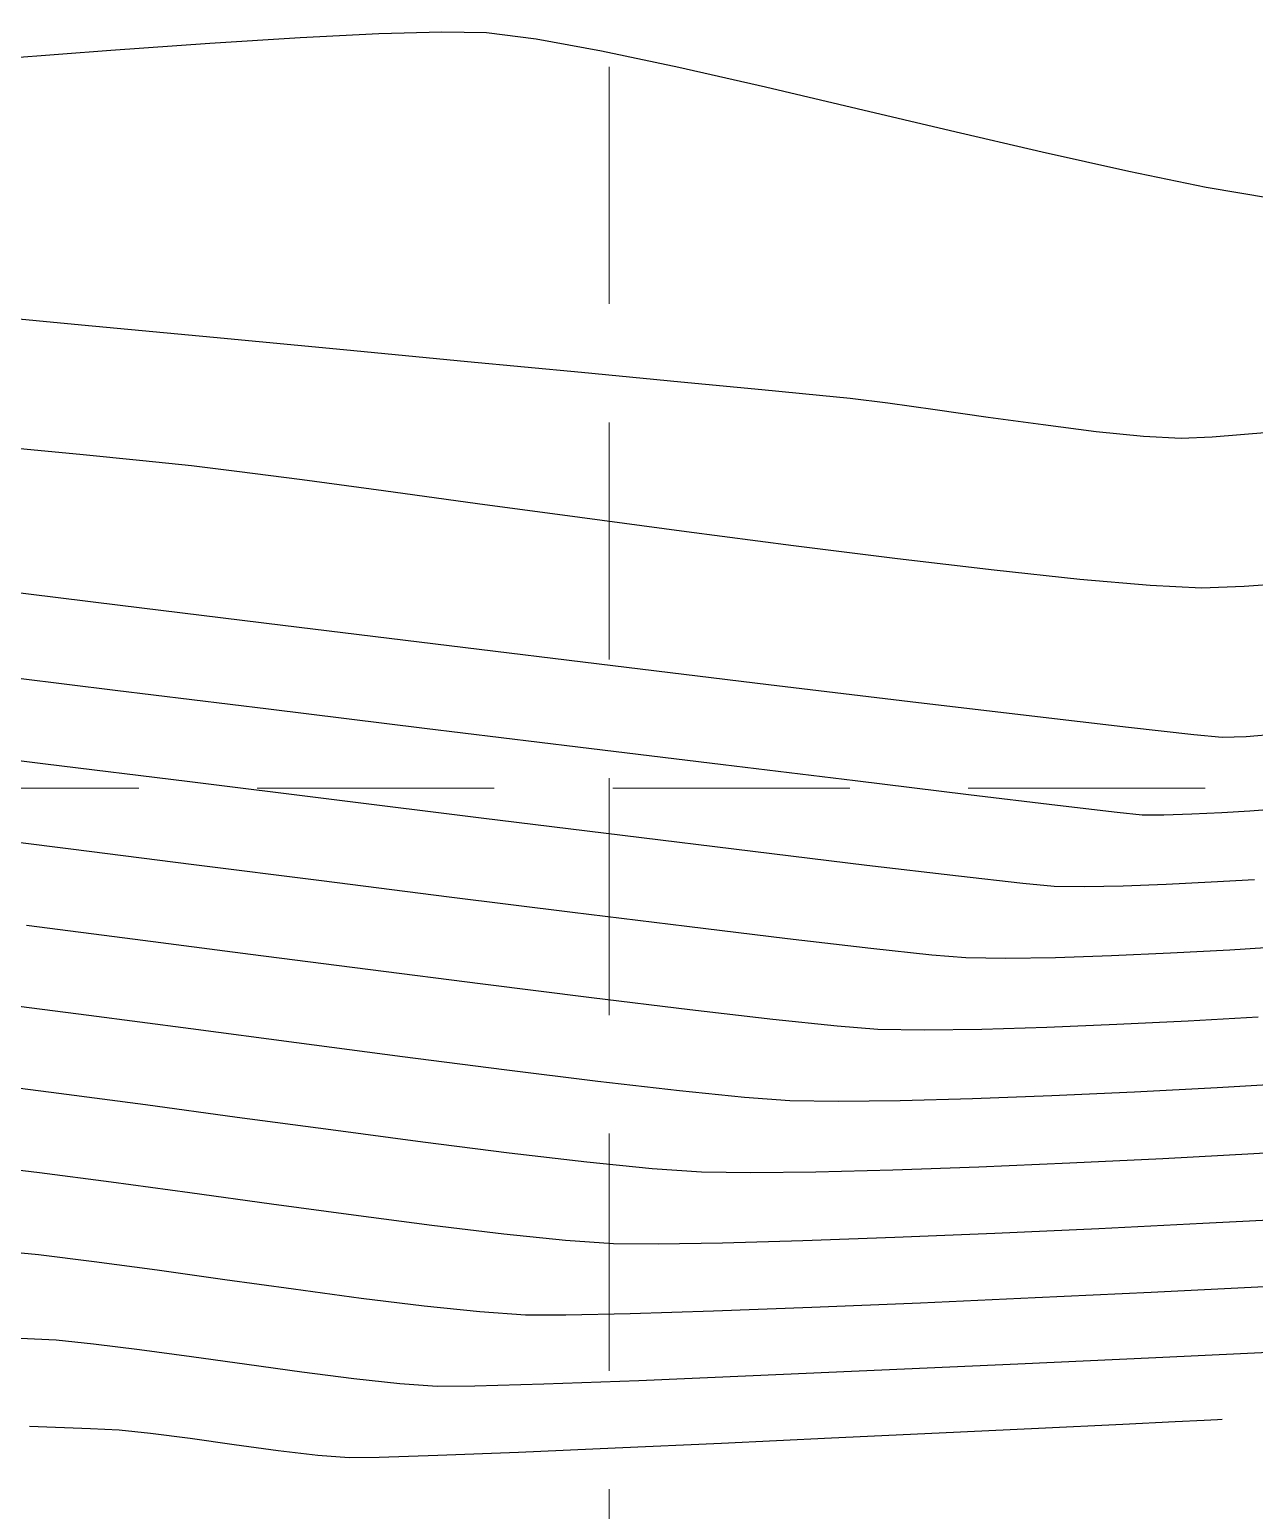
# Model space of a CAD drawing. Header units: inches. Extents: x 2547543 to 2548696, y 7125653 to 7126375.
# Drawn here: x 2547677.74 to 2547698.41, y 7125876.19 to 7125901.18 of the extents above; entities that cross this region are included whole.
import ezdxf

# ---------------------------------------------------------------- set-up
doc = ezdxf.new("R2010")
doc.units = ezdxf.units.IN
doc.header["$MEASUREMENT"] = 0
doc.linetypes.add('HIDDEN', pattern=[0.375, 0.25, -0.125])
for name, color, linetype in [('GRID', 254, 'HIDDEN'), ('V-TOPO-MAJR-E', 6, 'Continuous'), ('V-TOPO-MINR-E', 14, 'Continuous')]:
    doc.layers.add(name, color=color, linetype=linetype)

msp = doc.modelspace()

# ---------------------------------------------------------------- linework, layer by layer
at = {"layer": 'GRID', "color": 252, "linetype": 'HIDDEN', "lineweight": 0, "ltscale": 16}
for p, q in [((2547687.523132141, 7126356.547205457), (2547687.523132141, 7125726.296813901)), ((2547561.583313602, 7125888.376313471), (2548677.583313586, 7125888.376313471))]:
    msp.add_line(p, q, dxfattribs=at)
at = {"layer": 'V-TOPO-MAJR-E', "color": 35, "extrusion": (-0.1218908239618778, -0.9925435139246515, 0), "elevation": -7383296.072811997}
msp.add_lwpolyline([(1660101.750268911, 565.0000000000009), (1660099.132929716, 565.0000000000009)], dxfattribs=at)
at = {"layer": 'V-TOPO-MAJR-E', "color": 35, "extrusion": (-0.1216646587522531, -0.9925712623336916, 0), "elevation": -7382917.608547581}
msp.add_lwpolyline([(1661786.843752982, 565.0000000000009), (1661784.073050722, 565.0000000000009)], dxfattribs=at)
at = {"layer": 'V-TOPO-MAJR-E', "color": 35, "extrusion": (-0.1213702657217617, -0.9926073033171926, 0), "elevation": -7382424.412842289}
msp.add_lwpolyline([(1663979.303750603, 565.0000000000009), (1663976.47740062, 565.0000000000009)], dxfattribs=at)
at = {"layer": 'V-TOPO-MAJR-E', "color": 35, "extrusion": (-0.1209807310491141, -0.9926548557856462, 0), "elevation": -7381770.854965519}
msp.add_lwpolyline([(1666879.018266905, 565), (1666876.233984316, 565)], dxfattribs=at)
at = {"layer": 'V-TOPO-MAJR-E', "color": 35, "extrusion": (-0.1204483179818507, -0.9927195992299856, 0), "elevation": -7380875.787494604}
msp.add_lwpolyline([(1670840.526023593, 565.0000000000005), (1670837.881523144, 565.0000000000005)], dxfattribs=at)
at = {"layer": 'V-TOPO-MAJR-E', "color": 35, "extrusion": (-0.1196832565983589, -0.9928121262807034, 0), "elevation": -7379585.98569371}
msp.add_lwpolyline([(1676530.406645164, 565.0000000000005), (1676527.999640901, 565.0000000000005)], dxfattribs=at)
at = {"layer": 'V-TOPO-MAJR-E', "color": 35, "extrusion": (-0.1184972069274162, -0.9929543856343056, 0), "elevation": -7377578.020204457}
msp.add_lwpolyline([(1685346.570836822, 565.0000000000009), (1685344.499041337, 565.0000000000009)], dxfattribs=at)
at = {"layer": 'V-TOPO-MAJR-E', "color": 35, "extrusion": (-0.1164194459809228, -0.9932001372319151, 0), "elevation": -7374035.718491171}
msp.add_lwpolyline([(1700780.204844428, 565), (1700778.56596668, 565)], dxfattribs=at)
at = {"layer": 'V-TOPO-MAJR-E', "color": 35}
for points, elevation in [([(2547697.387151686, 7125889.274411275), (2547696.285843089, 7125889.398375167)], 565), ([(2547698.796847967, 7125889.28612703), (2547698.274774565, 7125889.243526474)], 565), ([(2547697.865075073, 7125889.22940934), (2547697.387151686, 7125889.274411275)], 565), ([(2547698.274774565, 7125889.243526474), (2547697.865075073, 7125889.22940934)], 565), ([(2547691.383925614, 7125883.089419865), (2547690.568670397, 7125883.101698054)], 570), ([(2547692.431490993, 7125883.102182385), (2547691.383925614, 7125883.089419865)], 570), ([(2547694.991194715, 7125883.186389103), (2547693.653277153, 7125883.135875501)], 570), ([(2547679.25411049, 7125877.545177815), (2547678.76810531, 7125877.568277051)], 575), ([(2547694.766002449, 7125877.573356161), (2547693.094049661, 7125877.493536148)], 575), ([(2547697.563263328, 7125877.707113071), (2547697.077171216, 7125877.684109114)], 575), ([(2547697.78896139, 7125877.717553092), (2547697.563263328, 7125877.707113071)], 575), ([(2547680.451780087, 7125877.400607062), (2547679.781448575, 7125877.489276275)], 575), ([(2547691.276562726, 7125877.407647744), (2547689.417426419, 7125877.321214356)], 575), ([(2547682.605700695, 7125877.115962635), (2547681.935409596, 7125877.196153317)], 575), ([(2547683.132971426, 7125877.074191982), (2547682.605700695, 7125877.115962635)], 575), ([(2547683.64208297, 7125877.080499151), (2547683.132971426, 7125877.074191982)], 575), ([(2547687.620525516, 7125877.239759393), (2547685.989744789, 7125877.168806265)], 575)]:
    msp.add_lwpolyline(points, dxfattribs=dict(at, elevation=elevation))
at = {"layer": 'V-TOPO-MAJR-E', "color": 35, "extrusion": (-0.128630015132933, -0.9916926536013573, 0), "elevation": -7394395.303856059}
msp.add_lwpolyline([(1609911.655916758, 570.0000000000009), (1609910.061662324, 570.0000000000009)], dxfattribs=at)
at = {"layer": 'V-TOPO-MAJR-E', "color": 35, "extrusion": (-0.1303286566355507, -0.991470847407816, 0), "elevation": -7397142.331377042}
msp.add_lwpolyline([(1597243.97430867, 570), (1597242.241770142, 570)], dxfattribs=at)
at = {"layer": 'V-TOPO-MAJR-E', "color": 35, "extrusion": (-0.1305750526224268, -0.9914384275549595, 0), "elevation": -7397539.049497224}
msp.add_lwpolyline([(1595407.391135904, 570.0000000000009), (1595405.589585079, 570.0000000000009)], dxfattribs=at)
at = {"layer": 'V-TOPO-MAJR-E', "color": 35, "extrusion": (-0.1295646920415084, -0.9915709710233499, 0), "elevation": -7395909.461174491}
msp.add_lwpolyline([(1602946.583444049, 570), (1602944.782154697, 570)], dxfattribs=at)
at = {"layer": 'V-TOPO-MAJR-E', "color": 35, "extrusion": (-0.1271752169430049, -0.9918802670662925, 0), "elevation": -7392025.8412972}
msp.add_lwpolyline([(1620763.425799053, 570.0000000000009), (1620761.694037627, 570.0000000000009)], dxfattribs=at)
at = {"layer": 'V-TOPO-MAJR-E', "color": 35, "extrusion": (-0.1229128151318436, -0.9924174725771234, 0), "elevation": -7384994.644896707}
msp.add_lwpolyline([(1652507.028881238, 570.0000000000009), (1652505.435894393, 570.0000000000009)], dxfattribs=at)
at = {"layer": 'V-TOPO-MAJR-E', "color": 35, "extrusion": (-0.1155713563851648, -0.9932991802993161, 0), "elevation": -7372573.849907257}
msp.add_lwpolyline([(1707069.108716846, 570), (1707067.723705924, 570)], dxfattribs=at)
at = {"layer": 'V-TOPO-MAJR-E', "color": 35, "extrusion": (0.0513852915896582, -0.9986789032558192, 0), "elevation": -6985555.146716765}
msp.add_lwpolyline([(2910497.620126092, 570), (2910496.222367295, 570)], dxfattribs=at)
at = {"layer": 'V-TOPO-MAJR-E', "color": 35, "extrusion": (0.05695315068785011, -0.9983768520086627, 0), "elevation": -6969217.542491542}
msp.add_lwpolyline([(2949405.339067676, 570), (2949403.999117258, 570)], dxfattribs=at)
at = {"layer": 'V-TOPO-MAJR-E', "color": 35, "extrusion": (-0.1020303620714832, -0.9947812851152569, 0), "elevation": -7348636.917533921}
msp.add_lwpolyline([(1807337.703198581, 570.0000000000005), (1807336.595249823, 570.0000000000005)], dxfattribs=at)
at = {"layer": 'V-TOPO-MAJR-E', "color": 35, "extrusion": (-0.07180536806726835, -0.9974186629077703, 0), "elevation": -7290426.654337634}
msp.add_lwpolyline([(2029437.461584209, 570), (2029436.699399349, 570)], dxfattribs=at)
at = {"layer": 'V-TOPO-MAJR-E', "color": 35, "extrusion": (0.02756645389918411, -0.9996199730994895, 0), "elevation": -7052944.228951669}
msp.add_lwpolyline([(2743160.790110734, 570.0000000000005), (2743159.567860085, 570.0000000000005)], dxfattribs=at)
at = {"layer": 'V-TOPO-MAJR-E', "color": 35, "extrusion": (0.04524431432147159, -0.9989759516733023, 0), "elevation": -7003317.224658988}
msp.add_lwpolyline([(2867493.124495701, 570.0000000000009), (2867491.727105124, 570.0000000000009)], dxfattribs=at)
at = {"layer": 'V-TOPO-MAJR-E', "color": 35, "extrusion": (-0.03770075553853422, -0.9992890738078867, 0), "elevation": -7216861.009699021}
msp.add_lwpolyline([(2277216.588340836, 575.0000000000005), (2277215.559728957, 575.0000000000005)], dxfattribs=at)
at = {"layer": 'V-TOPO-MAJR-E', "color": 35, "extrusion": (-0.1054163698291164, -0.9944281718515677, 0), "elevation": -7354740.478546593}
msp.add_lwpolyline([(1782300.410762585, 575.0000000000009), (1782299.880469799, 575.0000000000009)], dxfattribs=at)
at = {"layer": 'V-TOPO-MAJR-E', "color": 35, "extrusion": (0.04790737993508667, -0.9988517822719022, 0), "elevation": -6995642.133284672}
msp.add_lwpolyline([(2886153.006153154, 575.0000000000009), (2886151.581984031, 575.0000000000009)], dxfattribs=at)
at = {"layer": 'V-TOPO-MAJR-E', "color": 35, "extrusion": (0.04779930927936912, -0.9988569597456961, 0), "elevation": -6995954.358527083}
msp.add_lwpolyline([(2885396.988165924, 575.0000000000005), (2885396.098514115, 575.0000000000005)], dxfattribs=at)
at = {"layer": 'V-TOPO-MAJR-E', "color": 35, "extrusion": (0.04471474549537007, -0.9989997955631844, 0), "elevation": -7004830.724811268}
msp.add_lwpolyline([(2863781.459828458, 575.0000000000005), (2863781.378900721, 575.0000000000005)], dxfattribs=at)
at = {"layer": 'V-TOPO-MAJR-E', "color": 35, "extrusion": (-0.1383662553419462, -0.9903811283453695, 0), "elevation": -7409847.504384678}
msp.add_lwpolyline([(1537194.417575879, 575), (1537193.668549602, 575)], dxfattribs=at)
at = {"layer": 'V-TOPO-MAJR-E', "color": 35, "extrusion": (-0.1346648842727372, -0.9908911993472395, 0), "elevation": -7404052.294293186}
msp.add_lwpolyline([(1564870.180571589, 575.0000000000009), (1564869.431944475, 575.0000000000009)], dxfattribs=at)
at = {"layer": 'V-TOPO-MAJR-E', "color": 35, "extrusion": (0.04528430083148492, -0.9989741398545828, 0), "elevation": -7003196.833665463}
msp.add_lwpolyline([(2867766.216692307, 575), (2867764.417946142, 575)], dxfattribs=at)
at = {"layer": 'V-TOPO-MAJR-E', "color": 35, "extrusion": (0.04720400479601183, -0.9988852696537367, 0), "elevation": -6997672.744620064}
msp.add_lwpolyline([(2881223.058625432, 575.0000000000009), (2881221.239110228, 575.0000000000009)], dxfattribs=at)
at = {"layer": 'V-TOPO-MAJR-E', "color": 35, "extrusion": (0.03380345132835978, -0.9994285000330395, 0), "elevation": -7035684.14198787}
msp.add_lwpolyline([(2787107.867478596, 575), (2787106.880028223, 575)], dxfattribs=at)
at = {"layer": 'V-TOPO-MAJR-E', "color": 35, "extrusion": (0.04033228042510065, -0.9991863225423531, 0), "elevation": -7017325.017414563}
msp.add_lwpolyline([(2833015.871332888, 575.0000000000009), (2833014.509448981, 575.0000000000009)], dxfattribs=at)
at = {"layer": 'V-TOPO-MINR-E', "color": 35, "extrusion": (0.06320931689325898, -0.998000291712326, 0), "elevation": -6950614.063044015}
msp.add_lwpolyline([(2993009.494269546, 563.0000000000009), (2993011.024051168, 563.0000000000009)], dxfattribs=at)
at = {"layer": 'V-TOPO-MINR-E', "color": 35, "extrusion": (0.0504731197620444, -0.9987254198134171, 0), "elevation": -6988229.038241968}
msp.add_lwpolyline([(2904101.539641616, 563.0000000000005), (2904102.86596965, 563.0000000000005)], dxfattribs=at)
at = {"layer": 'V-TOPO-MINR-E', "color": 35}
for points, elevation in [([(2547683.632825103, 7125901.111725899), (2547684.699395644, 7125901.14125234)], 563), ([(2547684.699395644, 7125901.14125234), (2547685.451917203, 7125901.125696374)], 563), ([(2547687.389635494, 7125900.819348312), (2547688.700056773, 7125900.541567523)], 563), ([(2547688.700056773, 7125900.541567523), (2547690.158939064, 7125900.210128112)], 563), ([(2547696.290372189, 7125898.788972493), (2547697.600029918, 7125898.520131158)], 563), ([(2547697.600029918, 7125898.520131158), (2547698.701536811, 7125898.329987673)], 563), ([(2547683.038477101, 7125895.771006121), (2547680.842953799, 7125895.979519485)], 563), ([(2547688.733095178, 7125895.229168414), (2547687.054898606, 7125895.389238055)], 563), ([(2547690.096147876, 7125895.098431744), (2547688.733095178, 7125895.229168414)], 563), ([(2547691.591418387, 7125894.951327436), (2547691.072705884, 7125895.003620572)], 563), ([(2547695.742914876, 7125894.392338816), (2547694.847549073, 7125894.505181532)], 563), ([(2547696.540641608, 7125894.310664563), (2547695.742914876, 7125894.392338816)], 563), ([(2547697.175643105, 7125894.27600425), (2547696.540641608, 7125894.310664563)], 563), ([(2547698.652888528, 7125894.377326192), (2547697.700228637, 7125894.301143236)], 563), ([(2547683.715570384, 7125893.391816654), (2547682.339722443, 7125893.577545911)], 564), ([(2547696.651786175, 7125891.794904516), (2547695.462947211, 7125891.898730467)], 564), ([(2547699.485943328, 7125891.869560905), (2547698.239061885, 7125891.7806855)], 564), ([(2547678.009880729, 7125888.783888687), (2547675.808153289, 7125889.056918426)], 567), ([(2547680.397667709, 7125888.487194059), (2547678.009880729, 7125888.783888687)], 567), ([(2547685.35915305, 7125887.871360159), (2547682.878447419, 7125888.178972049)], 567), ([(2547687.74671779, 7125887.576495897), (2547685.35915305, 7125887.871360159)], 567), ([(2547696.517229574, 7125887.923702912), (2547696.096913069, 7125887.968024411)], 566), ([(2547696.88349201, 7125887.922445898), (2547696.517229574, 7125887.923702912)], 566), ([(2547697.86264345, 7125887.962086687), (2547697.355463088, 7125887.937159223)], 566), ([(2547698.334533733, 7125887.991472089), (2547697.86264345, 7125887.962086687)], 566), ([(2547698.700634575, 7125888.019559228), (2547698.334533733, 7125887.991472089)], 566), ([(2547680.513464569, 7125887.082974905), (2547678.434241465, 7125887.345712885)], 568), ([(2547684.821827423, 7125886.539501319), (2547682.667675162, 7125886.810776601)], 568), ([(2547698.41155113, 7125886.832725511), (2547697.68184591, 7125886.789865058)], 567), ([(2547686.90087553, 7125886.279532406), (2547684.821827423, 7125886.539501319)], 568), ([(2547695.03008978, 7125886.718201698), (2547694.504231644, 7125886.767265238)], 567), ([(2547695.545971524, 7125886.712414527), (2547695.03008978, 7125886.718201698)], 567), ([(2547688.829773661, 7125886.041253206), (2547686.90087553, 7125886.279532406)], 568), ([(2547679.523904745, 7125885.821699006), (2547677.688366127, 7125886.057885983)], 569), ([(2547683.445896327, 7125885.315736477), (2547681.466985996, 7125885.570713713)], 569), ([(2547692.965109978, 7125885.560387361), (2547691.936936707, 7125885.671297339)], 568), ([(2547695.998251782, 7125885.547322782), (2547695.052775186, 7125885.516336442)], 568), ([(2547697.997991674, 7125885.645395794), (2547696.998146698, 7125885.591824992)], 568), ([(2547698.943318453, 7125885.703587912), (2547697.997991674, 7125885.645395794)], 568), ([(2547694.216185168, 7125885.50331325), (2547693.542949986, 7125885.512700483)], 568), ([(2547687.224350031, 7125884.837031681), (2547685.388922189, 7125885.067573676)], 569), ([(2547691.367909934, 7125884.359194288), (2547690.285557454, 7125884.472035612)], 569), ([(2547693.808850164, 7125884.306654835), (2547692.839979384, 7125884.294789611)], 569), ([(2547694.909635738, 7125884.338567355), (2547693.808850164, 7125884.306654835)], 569), ([(2547696.089549308, 7125884.386299582), (2547694.909635738, 7125884.338567355)], 569), ([(2547678.233991964, 7125883.226889587), (2547676.922865369, 7125883.395472019)], 571), ([(2547679.694685924, 7125883.031924956), (2547678.233991964, 7125883.226889587)], 571), ([(2547681.245115117, 7125882.822098671), (2547679.694685924, 7125883.031924956)], 571), ([(2547682.825447407, 7125882.608931279), (2547681.245115117, 7125882.822098671)], 571), ([(2547684.375850658, 7125882.403943327), (2547682.825447407, 7125882.608931279)], 571), ([(2547685.836492739, 7125882.21865536), (2547684.375850658, 7125882.403943327)], 571), ([(2547687.147541513, 7125882.064587926), (2547685.836492739, 7125882.21865536)], 571), ([(2547695.297763515, 7125882.048920405), (2547693.759527499, 7125881.98340185)], 571), ([(2547698.403614283, 7125882.205283874), (2547696.865464129, 7125882.124173195)], 571), ([(2547679.118121431, 7125881.728051245), (2547677.907174976, 7125881.886908796)], 572), ([(2547691.007509498, 7125881.897072814), (2547689.911757633, 7125881.884015023)], 571), ([(2547692.30977114, 7125881.931493871), (2547691.007509498, 7125881.897072814)], 571), ([(2547680.443008336, 7125881.547705411), (2547679.118121431, 7125881.728051245)], 572), ([(2547684.531545966, 7125880.998509486), (2547683.206697183, 7125881.170857402)], 572), ([(2547694.032873179, 7125880.864023017), (2547692.345775687, 7125880.794451156)], 572), ([(2547695.786138933, 7125880.943357126), (2547694.032873179, 7125880.864023017)], 572), ([(2547687.594390809, 7125880.690695625), (2547686.782369358, 7125880.746351468)], 572), ([(2547688.349154017, 7125880.682763775), (2547687.594390809, 7125880.690695625)], 572), ([(2547690.79161258, 7125880.738487013), (2547689.437149982, 7125880.699976061)], 572), ([(2547678.83095244, 7125880.384818099), (2547677.889956841, 7125880.500500048)], 573), ([(2547681.033127862, 7125880.082693898), (2547679.895097947, 7125880.241473816)], 573), ([(2547683.33377891, 7125879.767733976), (2547682.195776683, 7125879.920705051)], 573), ([(2547685.338781577, 7125879.537751953), (2547684.397869042, 7125879.636007376)], 573), ([(2547689.284029889, 7125879.549600571), (2547687.876049965, 7125879.504725601)], 573), ([(2547686.792327226, 7125879.481888451), (2547686.107251015, 7125879.485194411)], 573), ([(2547687.876049965, 7125879.504725601), (2547686.792327226, 7125879.481888451)], 573), ([(2547679.595815332, 7125878.899460254), (2547678.816749905, 7125878.99745581)], 574), ([(2547680.474915966, 7125878.779199466), (2547679.595815332, 7125878.899460254)], 574), ([(2547699.006953959, 7125878.873169609), (2547696.748664852, 7125878.766123503)], 574), ([(2547681.404027922, 7125878.649124193), (2547680.474915966, 7125878.779199466)], 574), ([(2547682.333127311, 7125878.521685182), (2547681.404027922, 7125878.649124193)], 574), ([(2547696.748664852, 7125878.766123503), (2547694.419900149, 7125878.657890254)], 574), ([(2547683.212190248, 7125878.409333182), (2547682.333127311, 7125878.521685182)], 574), ([(2547683.991192847, 7125878.324518937), (2547683.212190248, 7125878.409333182)], 574), ([(2547686.418937807, 7125878.318847414), (2547685.251934448, 7125878.28399964)], 574), ([(2547688.020178679, 7125878.378948442), (2547686.418937807, 7125878.318847414)], 574), ([(2547689.954714441, 7125878.459014644), (2547688.020178679, 7125878.378948442)], 574)]:
    msp.add_lwpolyline(points, dxfattribs=dict(at, elevation=elevation))
at = {"layer": 'V-TOPO-MINR-E', "color": 35, "extrusion": (-0.1239015395185813, -0.9922945170184735, 0), "elevation": -7386654.765545916}
msp.add_lwpolyline([(1645144.1850942, 563), (1645145.026773074, 563)], dxfattribs=at)
at = {"layer": 'V-TOPO-MINR-E', "color": 35, "extrusion": (-0.1802701918763503, -0.9836171297414781, 0), "elevation": -7468430.205320384}
msp.add_lwpolyline([(1221360.328787733, 563.0000000000005), (1221361.449676062, 563.0000000000005)], dxfattribs=at)
at = {"layer": 'V-TOPO-MINR-E', "color": 35, "extrusion": (0.0753443725479917, -0.9971575730672406, 0), "elevation": -6913692.692970024}
msp.add_lwpolyline([(3077332.275776295, 563.0000000000005), (3077334.043748097, 563.0000000000005)], dxfattribs=at)
at = {"layer": 'V-TOPO-MINR-E', "color": 35, "extrusion": (0.07082969654600452, -0.9974884230341728, 0), "elevation": -6927552.242756298}
msp.add_lwpolyline([(3046005.809830356, 563), (3046007.486867853, 563)], dxfattribs=at)
at = {"layer": 'V-TOPO-MINR-E', "color": 35, "extrusion": (-0.2283389933675034, -0.9735816884616901, 0), "elevation": -7519382.964690484}
msp.add_lwpolyline([(853263.6057991919, 563.0000000000009), (853265.1957099454, 563.0000000000009)], dxfattribs=at)
at = {"layer": 'V-TOPO-MINR-E', "color": 35, "extrusion": (0.2298590201825042, 0.9732239366357258, 0), "elevation": 7520706.22071931}
msp.add_lwpolyline([(-841522.1955012404, 563), (-841523.8164009457, 563)], dxfattribs=at)
at = {"layer": 'V-TOPO-MINR-E', "color": 35, "extrusion": (-0.2265967152188448, -0.9739886696733334, 0), "elevation": -7517844.279022735}
msp.add_lwpolyline([(866718.9788514103, 563), (866720.5678365056, 563)], dxfattribs=at)
at = {"layer": 'V-TOPO-MINR-E', "color": 35, "extrusion": (-0.2178211790366198, -0.9759886956123502, 0), "elevation": -7509738.873910982}
msp.add_lwpolyline([(934349.6090949634, 563), (934351.1033471662, 563)], dxfattribs=at)
at = {"layer": 'V-TOPO-MINR-E', "color": 35, "extrusion": (-0.09475465195691252, -0.9955006559176767, 0), "elevation": -7335238.73285476}
msp.add_lwpolyline([(1861003.921518833, 563.0000000000009), (1861001.727995707, 563.0000000000009)], dxfattribs=at)
at = {"layer": 'V-TOPO-MINR-E', "color": 35, "extrusion": (-0.09460794862970145, -0.9955146086603047, 0), "elevation": -7334964.405720429}
msp.add_lwpolyline([(1862087.096593531, 563.0000000000005), (1862084.861303465, 563.0000000000005)], dxfattribs=at)
at = {"layer": 'V-TOPO-MINR-E', "color": 35, "extrusion": (-0.094568048954802, -0.9955183996877618, 0), "elevation": -7334889.768597825}
msp.add_lwpolyline([(1862385.385117592, 563), (1862383.281257055, 563)], dxfattribs=at)
at = {"layer": 'V-TOPO-MINR-E', "color": 35, "extrusion": (-0.09468767000574634, -0.9955070291810515, 0), "elevation": -7335113.50032748}
msp.add_lwpolyline([(1861505.940193491, 563), (1861504.009529443, 563)], dxfattribs=at)
at = {"layer": 'V-TOPO-MINR-E', "color": 35, "extrusion": (-0.09663272880513392, -0.9953201071633556, 0), "elevation": -7338736.919146501}
msp.add_lwpolyline([(1847173.47212602, 563.0000000000009), (1847172.490976337, 563.0000000000009)], dxfattribs=at)
at = {"layer": 'V-TOPO-MINR-E', "color": 35, "extrusion": (-0.1235411769233291, -0.9923394467642607, 0), "elevation": -7386051.471342005}
msp.add_lwpolyline([(1647834.055398019, 563.0000000000009), (1647833.415435081, 563.0000000000009)], dxfattribs=at)
at = {"layer": 'V-TOPO-MINR-E', "color": 35, "extrusion": (-0.1381461461937801, -0.9904118548825065, 0), "elevation": -7409524.620914286}
msp.add_lwpolyline([(1538850.474400339, 563.0000000000009), (1538849.668911147, 563.0000000000009)], dxfattribs=at)
at = {"layer": 'V-TOPO-MINR-E', "color": 35, "extrusion": (-0.1411298695281517, -0.989991090832118, 0), "elevation": -7414127.911697259}
msp.add_lwpolyline([(1516517.702725565, 563), (1516516.798287668, 563)], dxfattribs=at)
at = {"layer": 'V-TOPO-MINR-E', "color": 35, "extrusion": (-0.1368227289706698, -0.9905955485651138, 0), "elevation": -7407461.93800361}
msp.add_lwpolyline([(1548750.84252835, 563), (1548749.905800224, 563)], dxfattribs=at)
at = {"layer": 'V-TOPO-MINR-E', "color": 35, "extrusion": (0.04786668303362739, -0.9988537333640788, 0), "elevation": -6995776.287972392}
msp.add_lwpolyline([(2885870.283200406, 563.0000000000005), (2885869.75801287, 563.0000000000005)], dxfattribs=at)
at = {"layer": 'V-TOPO-MINR-E', "color": 35, "extrusion": (-0.09556033354532505, -0.9954236397899673, 0), "elevation": -7336740.362314885}
msp.add_lwpolyline([(1855066.68390632, 564.0000000000005), (1855065.435889277, 564.0000000000005)], dxfattribs=at)
at = {"layer": 'V-TOPO-MINR-E', "color": 35, "extrusion": (-0.09816135406500247, -0.9951705123083808, 0), "elevation": -7341563.166993019}
msp.add_lwpolyline([(1835888.268344277, 564.0000000000005), (1835887.199914799, 564.0000000000005)], dxfattribs=at)
at = {"layer": 'V-TOPO-MINR-E', "color": 35, "extrusion": (-0.1032341688459492, -0.9946570797931747, 0), "elevation": -7350828.408350512}
msp.add_lwpolyline([(1798432.695869639, 564.0000000000005), (1798431.866871754, 564.0000000000005)], dxfattribs=at)
at = {"layer": 'V-TOPO-MINR-E', "color": 35, "extrusion": (-0.119739224427342, -0.9928053777722695, 0), "elevation": -7379682.984210105}
msp.add_lwpolyline([(1676102.645689978, 564.0000000000009), (1676101.877317036, 564.0000000000009)], dxfattribs=at)
at = {"layer": 'V-TOPO-MINR-E', "color": 35, "extrusion": (-0.1300415016919053, -0.991508551570643, 0), "elevation": -7396688.857010551}
msp.add_lwpolyline([(1599386.924799533, 564.0000000000009), (1599385.813024821, 564.0000000000009)], dxfattribs=at)
at = {"layer": 'V-TOPO-MINR-E', "color": 35, "extrusion": (-0.1348338409849893, -0.9908682229869089, 0), "elevation": -7404335.303328792}
msp.add_lwpolyline([(1563608.85749031, 564), (1563607.259511719, 564)], dxfattribs=at)
at = {"layer": 'V-TOPO-MINR-E', "color": 35, "extrusion": (-0.1342973750650011, -0.9909410754684914, 0), "elevation": -7403487.695992437}
msp.add_lwpolyline([(1567619.002243189, 564.0000000000005), (1567617.261525222, 564.0000000000005)], dxfattribs=at)
at = {"layer": 'V-TOPO-MINR-E', "color": 35, "extrusion": (-0.1324852991003523, -0.9911849703876116, 0), "elevation": -7400609.06265386}
msp.add_lwpolyline([(1581154.846040794, 564.0000000000009), (1581153.029491739, 564.0000000000009)], dxfattribs=at)
at = {"layer": 'V-TOPO-MINR-E', "color": 35, "extrusion": (-0.1293563859937285, -0.9915981673050035, 0), "elevation": -7395581.962597563}
msp.add_lwpolyline([(1604505.667766134, 564.0000000000009), (1604503.842280944, 564.0000000000009)], dxfattribs=at)
at = {"layer": 'V-TOPO-MINR-E', "color": 35, "extrusion": (-0.1245735147320866, -0.9922103806286722, 0), "elevation": -7387759.252588409}
msp.add_lwpolyline([(1640149.391757768, 564.0000000000005), (1640147.62420533, 564.0000000000005)], dxfattribs=at)
at = {"layer": 'V-TOPO-MINR-E', "color": 35, "extrusion": (-0.1173741275317958, -0.9930877676148014, 0), "elevation": -7375669.593738112}
msp.add_lwpolyline([(1693688.404127376, 564), (1693686.761327517, 564)], dxfattribs=at)
at = {"layer": 'V-TOPO-MINR-E', "color": 35, "extrusion": (-0.1061333129456802, -0.9943519094783166, 0), "elevation": -7356039.576097975}
msp.add_lwpolyline([(1777011.333445756, 564.0000000000009), (1777009.882119056, 564.0000000000009)], dxfattribs=at)
at = {"layer": 'V-TOPO-MINR-E', "color": 35, "extrusion": (-0.04852558601136753, -0.9988219398382545, 0), "elevation": -7241125.538671156}
msp.add_lwpolyline([(2198908.106252509, 564.0000000000009), (2198907.236655158, 564.0000000000009)], dxfattribs=at)
at = {"layer": 'V-TOPO-MINR-E', "color": 35, "extrusion": (0.03889998560501562, -0.9992431091180614, 0), "elevation": -7021392.833345591}
msp.add_lwpolyline([(2822966.997186373, 564.0000000000009), (2822966.277939186, 564.0000000000009)], dxfattribs=at)
at = {"layer": 'V-TOPO-MINR-E', "color": 35, "extrusion": (-0.121695195953421, -0.9925675187521796, 0), "elevation": -7382967.299587855}
msp.add_lwpolyline([(1661557.022964155, 566), (1661554.551407473, 566)], dxfattribs=at)
at = {"layer": 'V-TOPO-MINR-E', "color": 35, "extrusion": (-0.121726131301308, -0.9925637253891645, 0), "elevation": -7383019.081842034}
msp.add_lwpolyline([(1661329.524785235, 566), (1661326.916805204, 566)], dxfattribs=at)
at = {"layer": 'V-TOPO-MINR-E', "color": 35, "extrusion": (-0.1216740225834391, -0.9925701145150225, 0), "elevation": -7382931.853617538}
msp.add_lwpolyline([(1661719.776602812, 566.0000000000009), (1661717.123221117, 566.0000000000009)], dxfattribs=at)
at = {"layer": 'V-TOPO-MINR-E', "color": 35, "extrusion": (-0.1215377502458103, -0.9925868099391544, 0), "elevation": -7382703.644453596}
msp.add_lwpolyline([(1662735.980640518, 566), (1662733.372878809, 566)], dxfattribs=at)
at = {"layer": 'V-TOPO-MINR-E', "color": 35, "extrusion": (-0.1212975904160692, -0.9926161869319156, 0), "elevation": -7382301.129570364}
msp.add_lwpolyline([(1664524.647448611, 566), (1664522.176328437, 566)], dxfattribs=at)
at = {"layer": 'V-TOPO-MINR-E', "color": 35, "extrusion": (-0.1209053154166306, -0.9926640442284616, 0), "elevation": -7381642.760465812}
msp.add_lwpolyline([(1667444.124448197, 566), (1667441.880990895, 566)], dxfattribs=at)
at = {"layer": 'V-TOPO-MINR-E', "color": 35, "extrusion": (-0.1232960170160758, -0.9923699371645492, 0), "elevation": -7385636.355940718}
msp.add_lwpolyline([(1649650.267830872, 567.0000000000005), (1649647.76797712, 567.0000000000005)], dxfattribs=at)
at = {"layer": 'V-TOPO-MINR-E', "color": 35, "extrusion": (-0.120251270504626, -0.9927434874840648, 0), "elevation": -7380542.559470186}
msp.add_lwpolyline([(1672309.097258171, 566.0000000000009), (1672307.172484611, 566.0000000000009)], dxfattribs=at)
at = {"layer": 'V-TOPO-MINR-E', "color": 35, "extrusion": (-0.1190522983779745, -0.992887984744967, 0), "elevation": -7378517.617210325}
msp.add_lwpolyline([(1681222.488482022, 566), (1681220.973411879, 566)], dxfattribs=at)
at = {"layer": 'V-TOPO-MINR-E', "color": 35, "extrusion": (-0.1163248612114379, -0.9932112195621532, 0), "elevation": -7373872.274067139}
msp.add_lwpolyline([(1701482.418600072, 566.0000000000005), (1701481.404248894, 566.0000000000005)], dxfattribs=at)
at = {"layer": 'V-TOPO-MINR-E', "color": 35, "extrusion": (0.03115907105382828, -0.9995144382604297, 0), "elevation": -7043043.995693952}
msp.add_lwpolyline([(2768496.339658834, 566.0000000000005), (2768495.867458472, 566.0000000000005)], dxfattribs=at)
at = {"layer": 'V-TOPO-MINR-E', "color": 35, "extrusion": (-0.1249186147850329, -0.9921669918316113, 0), "elevation": -7388322.672850044}
msp.add_lwpolyline([(1637566.471914975, 568), (1637564.527494522, 568)], dxfattribs=at)
at = {"layer": 'V-TOPO-MINR-E', "color": 35, "extrusion": (-0.1217300756992631, -0.9925632416477308, 0), "elevation": -7383024.2948101}
msp.add_lwpolyline([(1661308.592327788, 567), (1661306.374477128, 567)], dxfattribs=at)
at = {"layer": 'V-TOPO-MINR-E', "color": 35, "extrusion": (-0.1203195528683264, -0.9927352140412701, 0), "elevation": -7380656.175868391}
msp.add_lwpolyline([(1671799.88755091, 567.0000000000009), (1671797.951402679, 567.0000000000009)], dxfattribs=at)
at = {"layer": 'V-TOPO-MINR-E', "color": 35, "extrusion": (-0.1253596249409759, -0.9921113669516433, 0), "elevation": -7389049.848270641}
msp.add_lwpolyline([(1634286.436015413, 568.0000000000005), (1634284.264675919, 568.0000000000005)], dxfattribs=at)
at = {"layer": 'V-TOPO-MINR-E', "color": 35, "extrusion": (-0.1177727144419299, -0.9930405770828197, 0), "elevation": -7376343.598865376}
msp.add_lwpolyline([(1690727.902112516, 567.0000000000005), (1690726.341510418, 567.0000000000005)], dxfattribs=at)
at = {"layer": 'V-TOPO-MINR-E', "color": 35, "extrusion": (-0.1122573902648729, -0.9936791626732042, 0), "elevation": -7366842.732437395}
msp.add_lwpolyline([(1731657.489895838, 567.0000000000009), (1731656.39866527, 567.0000000000009)], dxfattribs=at)
at = {"layer": 'V-TOPO-MINR-E', "color": 35, "extrusion": (0.04918145671589071, -0.9987898599381669, 0), "elevation": -6991963.985519677}
msp.add_lwpolyline([(2895076.103533755, 567), (2895075.346119646, 567)], dxfattribs=at)
at = {"layer": 'V-TOPO-MINR-E', "color": 35, "extrusion": (0.01989630734298183, -0.9998020488847348, 0), "elevation": -7073786.401593558}
msp.add_lwpolyline([(2688970.708632719, 567), (2688970.058918313, 567)], dxfattribs=at)
at = {"layer": 'V-TOPO-MINR-E', "color": 35, "extrusion": (0.03734474281593406, -0.9993024417982835, 0), "elevation": -7025772.94541546}
msp.add_lwpolyline([(2812034.166574466, 567.0000000000009), (2812033.436273982, 567.0000000000009)], dxfattribs=at)
at = {"layer": 'V-TOPO-MINR-E', "color": 35, "extrusion": (-0.1201572270054161, -0.9927548744772644, 0), "elevation": -7380381.327481896}
msp.add_lwpolyline([(1673005.513871446, 568), (1673003.797735493, 568)], dxfattribs=at)
at = {"layer": 'V-TOPO-MINR-E', "color": 35, "extrusion": (-0.1281044450030759, -0.9917606824080364, 0), "elevation": -7393542.456745476}
msp.add_lwpolyline([(1613832.694064632, 569.0000000000009), (1613830.734840713, 569.0000000000009)], dxfattribs=at)
at = {"layer": 'V-TOPO-MINR-E', "color": 35, "extrusion": (-0.1158895299564656, -0.9932621088345561, 0), "elevation": -7373123.050232216}
msp.add_lwpolyline([(1704710.324972388, 568.0000000000009), (1704708.91199116, 568.0000000000009)], dxfattribs=at)
at = {"layer": 'V-TOPO-MINR-E', "color": 35, "extrusion": (-0.08224649515676698, -0.9966120178055391, 0), "elevation": -7311282.004104856}
msp.add_lwpolyline([(1952982.894281532, 568.0000000000009), (1952982.314477157, 568.0000000000009)], dxfattribs=at)
at = {"layer": 'V-TOPO-MINR-E', "color": 35, "extrusion": (0.04446287120960883, -0.999011037518504, 0), "elevation": -7005560.43481754}
msp.add_lwpolyline([(2862014.754725032, 568), (2862013.75384028, 568)], dxfattribs=at)
at = {"layer": 'V-TOPO-MINR-E', "color": 35, "extrusion": (-0.1266906320967318, -0.9919422784310238, 0), "elevation": -7391234.542072804}
msp.add_lwpolyline([(1624373.965953334, 569.0000000000009), (1624372.007143932, 569.0000000000009)], dxfattribs=at)
at = {"layer": 'V-TOPO-MINR-E', "color": 35, "extrusion": (0.01556510848086261, -0.9998788563610989, 0), "elevation": -7085367.110761995}
msp.add_lwpolyline([(2658301.596809666, 568), (2658300.760118289, 568)], dxfattribs=at)
at = {"layer": 'V-TOPO-MINR-E', "color": 35, "extrusion": (-0.1211426175798005, -0.9926351123176704, 0), "elevation": -7382036.994702106}
msp.add_lwpolyline([(1665677.120766639, 569), (1665675.45236276, 569)], dxfattribs=at)
at = {"layer": 'V-TOPO-MINR-E', "color": 35, "extrusion": (-0.1151510833343371, -0.9933479893808256, 0), "elevation": -7371852.309238931}
msp.add_lwpolyline([(1710189.706053327, 569.0000000000009), (1710188.291552904, 569.0000000000009)], dxfattribs=at)
at = {"layer": 'V-TOPO-MINR-E', "color": 35, "extrusion": (-0.07537012178927079, -0.9971556271422585, 0), "elevation": -7297635.49581644}
msp.add_lwpolyline([(2003366.7015869, 569.0000000000009), (2003366.011724416, 569.0000000000009)], dxfattribs=at)
at = {"layer": 'V-TOPO-MINR-E', "color": 35, "extrusion": (-0.01582324801179029, -0.9998748045742315, 0), "elevation": -7165304.942336208}
msp.add_lwpolyline([(2434619.245989779, 569.0000000000009), (2434618.4617224, 569.0000000000009)], dxfattribs=at)
at = {"layer": 'V-TOPO-MINR-E', "color": 35, "extrusion": (0.04912124645211916, -0.9987928229352623, 0), "elevation": -6992136.174602618}
msp.add_lwpolyline([(2894654.100103509, 569), (2894652.892390811, 569)], dxfattribs=at)
at = {"layer": 'V-TOPO-MINR-E', "color": 35, "extrusion": (0.05643506325069971, -0.99840627183321, 0), "elevation": -6970748.264837313}
msp.add_lwpolyline([(2945787.879961744, 569), (2945786.698269268, 569)], dxfattribs=at)
at = {"layer": 'V-TOPO-MINR-E', "color": 35, "extrusion": (0.0572274632990899, -0.998361165833463, 0), "elevation": -6968405.749169152}
msp.add_lwpolyline([(2951320.76276509, 571.0000000000009), (2951319.310800928, 571.0000000000009)], dxfattribs=at)
at = {"layer": 'V-TOPO-MINR-E', "color": 35, "extrusion": (-0.1005445439870873, -0.9949325578522541, 0), "elevation": -7345928.111945295}
msp.add_lwpolyline([(1818309.434855212, 571.0000000000009), (1818308.327621033, 571.0000000000009)], dxfattribs=at)
at = {"layer": 'V-TOPO-MINR-E', "color": 35, "extrusion": (0.04794680844431148, -0.9988498904039608, 0), "elevation": -6995532.645179361}
msp.add_lwpolyline([(2886430.040055836, 571.0000000000005), (2886428.470550118, 571.0000000000005)], dxfattribs=at)
at = {"layer": 'V-TOPO-MINR-E', "color": 35, "extrusion": (-0.1196050137164798, -0.9928215553128774, 0), "elevation": -7379444.18896949}
msp.add_lwpolyline([(1677098.341411975, 572.0000000000009), (1677097.293862776, 572.0000000000009)], dxfattribs=at)
at = {"layer": 'V-TOPO-MINR-E', "color": 35, "extrusion": (-0.06839673070017632, -0.9976582016049023, 0), "elevation": -7283448.121425902}
msp.add_lwpolyline([(2054335.88227283, 571.0000000000009), (2054335.047953264, 571.0000000000009)], dxfattribs=at)
at = {"layer": 'V-TOPO-MINR-E', "color": 35, "extrusion": (-0.0146712948025436, -0.999892370762382, 0), "elevation": -7162492.840541353}
msp.add_lwpolyline([(2442869.791986254, 571), (2442868.961669858, 571)], dxfattribs=at)
at = {"layer": 'V-TOPO-MINR-E', "color": 35, "extrusion": (0.03578169416802508, -0.9993596301444571, 0), "elevation": -7030157.984448326}
msp.add_lwpolyline([(2801038.423050268, 571), (2801036.972364935, 571)], dxfattribs=at)
at = {"layer": 'V-TOPO-MINR-E', "color": 35, "extrusion": (-0.1360441945416506, -0.9907027693165664, 0), "elevation": -7406227.716952159}
msp.add_lwpolyline([(1554560.649483951, 572.0000000000009), (1554559.254665223, 572.0000000000009)], dxfattribs=at)
at = {"layer": 'V-TOPO-MINR-E', "color": 35, "extrusion": (-0.1341687129776249, -0.9909585039031291, 0), "elevation": -7403271.920981601}
msp.add_lwpolyline([(1568578.033402339, 572.0000000000009), (1568576.638956391, 572.0000000000009)], dxfattribs=at)
at = {"layer": 'V-TOPO-MINR-E', "color": 35, "extrusion": (0.05174449674509681, -0.9986603562055504, 0), "elevation": -6984505.559303768}
msp.add_lwpolyline([(2913011.34686422, 572), (2913009.659299581, 572)], dxfattribs=at)
at = {"layer": 'V-TOPO-MINR-E', "color": 35, "extrusion": (-0.1193244492826973, -0.9928553146372241, 0), "elevation": -7378969.874515327}
msp.add_lwpolyline([(1679191.520959829, 572.0000000000009), (1679190.301363277, 572.0000000000009)], dxfattribs=at)
at = {"layer": 'V-TOPO-MINR-E', "color": 35, "extrusion": (-0.1020002486585429, -0.9947843732556295, 0), "elevation": -7348579.497459362}
msp.add_lwpolyline([(1807557.39101198, 572.0000000000009), (1807556.345619128, 572.0000000000009)], dxfattribs=at)
at = {"layer": 'V-TOPO-MINR-E', "color": 35, "extrusion": (0.03598585935867252, -0.9993522992049491, 0), "elevation": -7029584.457350904}
msp.add_lwpolyline([(2802473.147493569, 572.0000000000009), (2802471.592323176, 572.0000000000009)], dxfattribs=at)
at = {"layer": 'V-TOPO-MINR-E', "color": 35, "extrusion": (0.04858319852980224, -0.9988191391941856, 0), "elevation": -6993691.059672692}
msp.add_lwpolyline([(2890887.155350791, 572.0000000000009), (2890885.400610797, 572.0000000000009)], dxfattribs=at)
at = {"layer": 'V-TOPO-MINR-E', "color": 35, "extrusion": (-0.09813815429116164, -0.9951728004082127, 0), "elevation": -7341506.858905676}
msp.add_lwpolyline([(1836058.980267982, 573), (1836058.207959707, 573)], dxfattribs=at)
at = {"layer": 'V-TOPO-MINR-E', "color": 35, "extrusion": (0.01581819567449003, -0.9998748845158597, 0), "elevation": -7084689.291927692}
msp.add_lwpolyline([(2660089.257017908, 572.0000000000009), (2660088.168885801, 572.0000000000009)], dxfattribs=at)
at = {"layer": 'V-TOPO-MINR-E', "color": 35, "extrusion": (-0.1334979292306742, -0.9910490920691679, 0), "elevation": -7402207.133844446}
msp.add_lwpolyline([(1573585.590737163, 573.0000000000009), (1573584.516980559, 573.0000000000009)], dxfattribs=at)
at = {"layer": 'V-TOPO-MINR-E', "color": 35, "extrusion": (-0.1379944629200789, -0.9904330003606499, 0), "elevation": -7409272.666370868}
msp.add_lwpolyline([(1539976.548637841, 573), (1539975.374758517, 573)], dxfattribs=at)
at = {"layer": 'V-TOPO-MINR-E', "color": 35, "extrusion": (0.04684699837890165, -0.9989020766536063, 0), "elevation": -6998704.255699015}
msp.add_lwpolyline([(2878725.577675317, 573), (2878723.614404559, 573)], dxfattribs=at)
at = {"layer": 'V-TOPO-MINR-E', "color": 35, "extrusion": (0.04879903608899775, -0.9988086173420736, 0), "elevation": -6993065.075897388}
msp.add_lwpolyline([(2892399.373625251, 573.0000000000009), (2892397.457917203, 573.0000000000009)], dxfattribs=at)
at = {"layer": 'V-TOPO-MINR-E', "color": 35, "extrusion": (-0.1228549348326749, -0.9924246394498977, 0), "elevation": -7384894.129202413}
msp.add_lwpolyline([(1652935.291680143, 573.0000000000009), (1652934.219467614, 573.0000000000009)], dxfattribs=at)
at = {"layer": 'V-TOPO-MINR-E', "color": 35, "extrusion": (-0.06823309965278725, -0.9976694062222079, 0), "elevation": -7283108.474845003}
msp.add_lwpolyline([(2055527.640834666, 573), (2055526.870570054, 573)], dxfattribs=at)
at = {"layer": 'V-TOPO-MINR-E', "color": 35, "extrusion": (0.03785780407071665, -0.9992831363887532, 0), "elevation": -7024321.344105473}
msp.add_lwpolyline([(2815634.749146783, 573.0000000000009), (2815633.090109712, 573.0000000000009)], dxfattribs=at)
at = {"layer": 'V-TOPO-MINR-E', "color": 35, "extrusion": (0.04176445517657439, -0.9991274845002533, 0), "elevation": -7013259.247851104}
msp.add_lwpolyline([(2843078.356635655, 573), (2843076.521708387, 573)], dxfattribs=at)
at = {"layer": 'V-TOPO-MINR-E', "color": 35, "extrusion": (0.04459784666380369, -0.9990050210449154, 0), "elevation": -7005167.976980721}
msp.add_lwpolyline([(2862958.70056726, 573), (2862956.764225218, 573)], dxfattribs=at)
at = {"layer": 'V-TOPO-MINR-E', "color": 35, "extrusion": (-0.05278991497388835, -0.998605640319065, 0), "elevation": -7250434.73719369}
msp.add_lwpolyline([(2167951.25826815, 574.0000000000009), (2167950.648619601, 574.0000000000009)], dxfattribs=at)
at = {"layer": 'V-TOPO-MINR-E', "color": 35, "extrusion": (-0.1000971866355865, -0.9949776646878264, 0), "elevation": -7345105.925744361}
msp.add_lwpolyline([(1821603.079513525, 574.0000000000009), (1821602.447332164, 574.0000000000009)], dxfattribs=at)
at = {"layer": 'V-TOPO-MINR-E', "color": 35, "extrusion": (0.04368147479017037, -0.9990455088534034, 0), "elevation": -7007790.016583762}
msp.add_lwpolyline([(2856529.256431941, 574), (2856527.087473659, 574)], dxfattribs=at)
at = {"layer": 'V-TOPO-MINR-E', "color": 35, "extrusion": (0.04526201903944686, -0.9989751496571239, 0), "elevation": -7003261.905364212}
msp.add_lwpolyline([(2867615.069886588, 574.0000000000009), (2867612.769231083, 574.0000000000009)], dxfattribs=at)
at = {"layer": 'V-TOPO-MINR-E', "color": 35, "extrusion": (-0.07109398597042696, -0.9974696211709091, 0), "elevation": -7288972.162794845}
msp.add_lwpolyline([(2034630.922441813, 574.0000000000009), (2034630.291928, 574.0000000000009)], dxfattribs=at)
at = {"layer": 'V-TOPO-MINR-E', "color": 35, "extrusion": (0.006815740261055845, -0.9999767725725902, 0), "elevation": -7108348.407234959}
msp.add_lwpolyline([(2596194.211275836, 574), (2596193.579437932, 574)], dxfattribs=at)

doc.saveas('drawing.dxf')
